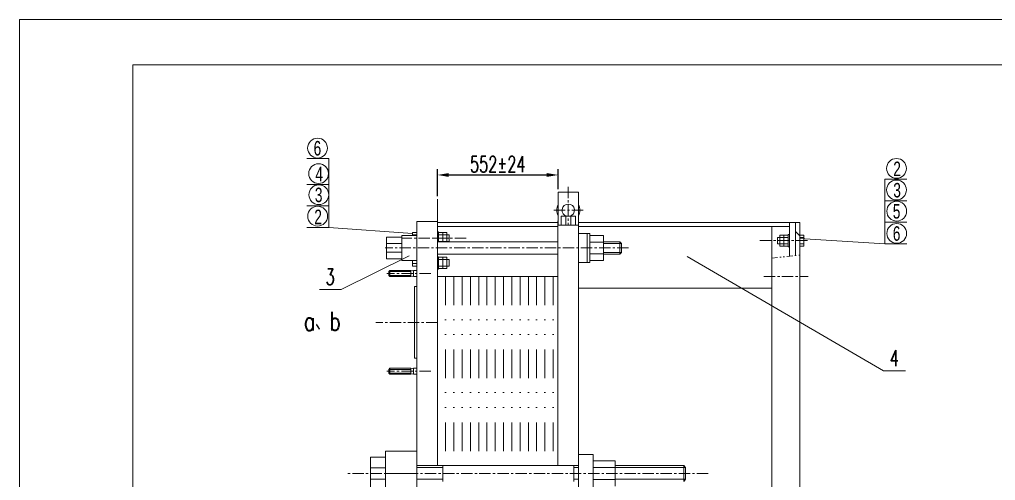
# Model space of a CAD drawing. Header units: millimetres. Extents: x 3341 to 3935, y 1079 to 1499.
# Drawn here: x 3341.4 to 3556.7, y 1397.3 to 1498.9 of the extents above; entities that cross this region are included whole.
import ezdxf

# ---------------------------------------------------------------- set-up
doc = ezdxf.new("R2010")
doc.units = ezdxf.units.MM
doc.linetypes.add('CENTERX2', pattern=[4, 2.5, -0.5, 0.5, -0.5])
doc.linetypes.add('DIVIDE', pattern=[31.75, 12.7, -6.35, 0, -6.35, 0, -6.35])
doc.layers.get('DEFPOINTS').update_dxf_attribs({"lineweight": 18})
for name, color, linetype, lineweight, true_color in [('1', 1, 'Continuous', 18, 0xff0000), ('2', 2, 'Continuous', 18, 0xffff00), ('3', 3, 'CENTERX2', 18, 0x00ff00), ('3尺寸线', 2, 'Continuous', 18, 0xffff00), ('4', 4, 'DIVIDE', 18, 0x00ffff)]:
    doc.layers.add(name, color=color, linetype=linetype, lineweight=lineweight, true_color=true_color)
doc.styles.add('HZ', font='txt.shx', dxfattribs={"width": 0.67, "bigfont": 'hztxt.shx'})
doc.styles.get("Standard").update_dxf_attribs({"font": 'arial.ttf'})
doc.styles.add('STYLE1', font='txt.shx', dxfattribs={"width": 0.67, "bigfont": 'hztxt.shx'})
doc.styles.add('ZH', font='txt.shx', dxfattribs={"width": 0.75, "bigfont": 'hztxt.shx'})
doc.dimstyles.new('STANDARD$0', dxfattribs={"dimtxt": 3.5, "dimasz": 2.5, "dimexe": 1.25, "dimexo": 0.625, "dimtad": 1, "dimdec": 4, "dimdsep": 46, "dimtxsty": 'HZ', "dimcen": 2.5, "dimdle": 5, "dimadec": 0, "dimazin": 0, "dimtfac": 1, "dimtmove": 0, "dimatfit": 3, "dimfxl": 0, "dimtolj": 1, "dimlwd": -1, "dimlwe": -1, "dimarcsym": 0})

# ---------------------------------------------------------------- blocks, each defined once
blk = doc.blocks.new('*D57')
at = {"color": 0, "transparency": 16777216}
for p, q in [((3433.59, 1459.98), (3433.59, 1465.91)), ((3460.23, 1461.52), (3460.23, 1465.91)), ((3436.09, 1464.66), (3457.73, 1464.66))]:
    blk.add_line(p, q, dxfattribs=at)
for points in [[(3436.09, 1465.07), (3436.09, 1464.24), (3433.59, 1464.66)], [(3457.73, 1465.07), (3457.73, 1464.24), (3460.23, 1464.66)]]:
    blk.add_solid(points, dxfattribs=at)
at = {"layer": 'DEFPOINTS', "color": 0, "transparency": 16777216}
for p in [(3460.23, 1464.66), (3460.23, 1460.9), (3433.59, 1459.36)]:
    blk.add_point(p, dxfattribs=at)
at = {"color": 0, "transparency": 16777216, "insert": (3446.91, 1467.03), "char_height": 3.5, "attachment_point": 5, "style": 'HZ'}
blk.add_mtext('\\A1;552%%P24', dxfattribs=at)

msp = doc.modelspace()

# ---------------------------------------------------------------- hatches: boundary and pattern name
at = {"layer": '2'}
h = msp.add_hatch(dxfattribs=at)
h.set_pattern_fill('ANSI31', color=256, scale=4.56, angle=90, style=0)
h.set_pattern_definition([(135, (3827.877, 645.476), (-10.2375, -10.2375), [])])
h.paths.add_polyline_path([(3513.49874, 1454.19249), (3512.58674, 1454.19249), (3512.58674, 1450.17964), (3513.49874, 1450.17964)], flags=0)
h.paths.add_polyline_path([(3513.49874, 1450.17964), (3512.58674, 1450.17964), (3512.58674, 1446.89659), (3513.49874, 1446.99466)], flags=0)

# ---------------------------------------------------------------- linework, layer by layer
at = {"layer": '1'}
for p, q in [((3366.4284, 1488.91997), (3925.4284, 1488.91997)), ((3366.4284, 1088.91997), (3366.4284, 1488.91997)), ((3460.22644, 1460.89962), (3460.22644, 1453.60362)), ((3460.22644, 1460.89962), (3464.69524, 1460.89962)), ((3464.69524, 1460.89962), (3464.69524, 1453.60362)), ((3460.90405, 1455.56442), (3460.90405, 1453.60362)), ((3460.90405, 1455.56442), (3462.46084, 1455.56442)), ((3461.89924, 1455.56442), (3461.89924, 1453.60362)), ((3464.01763, 1455.56442), (3462.46084, 1455.56442)), ((3463.02244, 1455.56442), (3463.02244, 1453.60362)), ((3464.01763, 1455.56442), (3464.01763, 1453.60362)), ((3429.02753, 1454.37489), (3429.02753, 1442.20362)), ((3433.58753, 1454.37489), (3429.02753, 1454.37489)), ((3433.58753, 1454.37489), (3433.58753, 1447.20727)), ((3460.18084, 1454.19249), (3433.58753, 1454.19249)), ((3460.18084, 1453.28049), (3433.58753, 1453.28049)), ((3460.18084, 1454.51562), (3460.18084, 1447.20727)), ((3460.18084, 1454.51562), (3460.22644, 1454.51562)), ((3460.22644, 1453.60362), (3464.69524, 1453.60362)), ((3464.69524, 1454.51562), (3464.74084, 1454.51562)), ((3464.74084, 1454.51562), (3464.74084, 1293.54762)), ((3513.49874, 1454.19249), (3464.74084, 1454.19249)), ((3511.21874, 1453.28049), (3464.74084, 1453.28049)), ((3507.38834, 1453.28049), (3507.38834, 1308.74848)), ((3511.21874, 1454.19249), (3511.21874, 1446.74948)), ((3512.58674, 1454.19249), (3512.58674, 1446.89659)), ((3513.49874, 1454.19249), (3513.49874, 1300.99937)), ((3422.3638, 1446.17198), (3422.3638, 1450.98046)), ((3425.7182, 1450.98046), (3422.3638, 1450.98046)), ((3425.7182, 1451.31411), (3425.7182, 1448.57622)), ((3429.02753, 1451.31411), (3425.7182, 1451.31411)), ((3428.11553, 1451.98532), (3428.11553, 1451.31411)), ((3428.11553, 1451.98532), (3429.02753, 1451.98532)), ((3428.11553, 1451.48372), (3429.02753, 1451.48372)), ((3429.02753, 1451.98532), (3429.02753, 1450.75412)), ((3429.02753, 1451.31411), (3429.02753, 1445.83833)), ((3433.86113, 1452.12212), (3433.58753, 1452.12212)), ((3433.58753, 1452.12212), (3433.58753, 1449.94517)), ((3433.86113, 1452.12212), (3433.86113, 1449.94517)), ((3433.86113, 1451.984), (3435.70921, 1451.984)), ((3433.87647, 1451.4824), (3435.24447, 1451.4824)), ((3434.78847, 1451.984), (3434.78847, 1450.7528)), ((3434.79721, 1451.48043), (3436.16521, 1451.48043)), ((3435.70921, 1451.984), (3435.70921, 1450.74252)), ((3436.16521, 1450.02123), (3436.16521, 1451.48043)), ((3464.74084, 1451.76464), (3464.74084, 1445.38781)), ((3464.74084, 1451.76464), (3467.18877, 1451.76464)), ((3466.62697, 1451.76464), (3466.62697, 1448.57622)), ((3467.18877, 1451.76464), (3467.18877, 1448.57622)), ((3467.18877, 1451.31411), (3469.02353, 1451.31411)), ((3469.02353, 1451.31411), (3470.21057, 1451.31411)), ((3470.21057, 1451.31411), (3470.21057, 1445.83833)), ((3510.00906, 1450.90595), (3508.64106, 1450.90595)), ((3508.64106, 1449.44675), (3508.64106, 1450.90595)), ((3510.94514, 1451.40952), (3509.09047, 1451.40952)), ((3509.09706, 1451.39924), (3509.09706, 1450.16804)), ((3510.9298, 1450.90792), (3509.5618, 1450.90792)), ((3510.0178, 1451.40952), (3510.0178, 1450.17832)), ((3510.94514, 1451.54764), (3510.94514, 1448.81164)), ((3510.94514, 1451.54764), (3511.21874, 1451.54764)), ((3513.49874, 1451.41084), (3514.41074, 1451.41084)), ((3513.49874, 1450.90924), (3514.41074, 1450.90924)), ((3514.41074, 1451.41084), (3514.41074, 1450.17964)), ((3422.3638, 1449.53097), (3425.7182, 1449.53097)), ((3429.02753, 1449.52292), (3429.02753, 1450.75412)), ((3444.51268, 1449.94517), (3433.58753, 1449.94517)), ((3433.87647, 1450.0232), (3435.24447, 1450.0232)), ((3434.78847, 1449.94517), (3434.78847, 1450.7528)), ((3434.79721, 1450.02123), (3436.16521, 1450.02123)), ((3435.70921, 1449.94517), (3435.70921, 1450.74252)), ((3460.18084, 1449.94517), (3442.98419, 1449.94517)), ((3467.18877, 1449.8575), (3470.21057, 1449.8575)), ((3473.85839, 1449.94517), (3470.21057, 1449.94517)), ((3473.85839, 1449.94517), (3473.85839, 1448.57622)), ((3474.17039, 1449.57592), (3473.85839, 1449.94517)), ((3474.17039, 1449.57592), (3474.17039, 1448.57622)), ((3510.00906, 1449.44675), (3508.64106, 1449.44675)), ((3509.09706, 1448.93684), (3509.09706, 1450.16804)), ((3510.94514, 1448.94712), (3509.09706, 1448.94712)), ((3510.9298, 1449.44872), (3509.5618, 1449.44872)), ((3510.0178, 1448.94712), (3510.0178, 1450.17832)), ((3510.94514, 1448.81164), (3511.21874, 1448.81164)), ((3513.49874, 1449.45004), (3514.41074, 1449.45004)), ((3513.49874, 1448.94844), (3514.41074, 1448.94844)), ((3514.41074, 1448.94844), (3514.41074, 1450.17964)), ((3422.3638, 1447.62147), (3425.7182, 1447.62147)), ((3425.7182, 1445.83833), (3425.7182, 1448.57622)), ((3425.7182, 1445.83833), (3425.7182, 1448.57622)), ((3429.02753, 1446.51332), (3429.02753, 1445.28212)), ((3433.58753, 1447.20727), (3433.58753, 1400.65007)), ((3444.51268, 1447.20727), (3433.58753, 1447.20727)), ((3433.86113, 1446.65012), (3433.58753, 1446.65012)), ((3433.58753, 1446.65012), (3433.58753, 1443.91412)), ((3433.86113, 1446.65012), (3433.86113, 1443.91412)), ((3433.86113, 1446.512), (3435.70921, 1446.512)), ((3434.78847, 1446.512), (3434.78847, 1445.2808)), ((3435.70921, 1446.512), (3435.70921, 1445.27052)), ((3460.18084, 1447.20727), (3442.98419, 1447.20727)), ((3460.18084, 1447.20727), (3460.18084, 1400.65007)), ((3466.62697, 1445.38781), (3466.62697, 1448.57622)), ((3467.18877, 1445.38781), (3467.18877, 1448.57622)), ((3467.18877, 1447.29495), (3470.21057, 1447.29495)), ((3473.85839, 1447.20727), (3470.21057, 1447.20727)), ((3473.85839, 1447.20727), (3473.85839, 1448.57622)), ((3474.17039, 1447.57652), (3473.85839, 1447.20727)), ((3474.17039, 1447.57652), (3474.17039, 1448.57622)), ((3425.7182, 1446.17198), (3422.3638, 1446.17198)), ((3429.02753, 1445.83833), (3425.7182, 1445.83833)), ((3428.11553, 1444.55252), (3428.11553, 1445.83833)), ((3428.11553, 1445.14414), (3429.02753, 1445.14414)), ((3428.11553, 1444.55252), (3429.02753, 1444.55252)), ((3429.02753, 1444.05092), (3429.02753, 1445.28212)), ((3433.87647, 1446.0104), (3435.24447, 1446.0104)), ((3433.87647, 1444.5512), (3435.24447, 1444.5512)), ((3434.78847, 1444.0496), (3434.78847, 1445.2808)), ((3434.79721, 1446.00843), (3436.16521, 1446.00843)), ((3434.79721, 1444.54923), (3436.16521, 1444.54923)), ((3435.70921, 1444.0496), (3435.70921, 1445.27052)), ((3436.16521, 1444.54923), (3436.16521, 1446.00843)), ((3464.74084, 1445.38781), (3467.18877, 1445.38781)), ((3467.18877, 1445.83833), (3469.02353, 1445.83833)), ((3469.02353, 1445.83833), (3470.21057, 1445.83833)), ((3423.11667, 1443.61878), (3422.86822, 1443.37033)), ((3422.86822, 1443.37033), (3422.86822, 1442.53136)), ((3423.11667, 1442.28291), (3422.86822, 1442.53136)), ((3427.7624, 1443.61878), (3423.11667, 1443.61878)), ((3423.11667, 1443.61878), (3423.11667, 1442.28291)), ((3427.7624, 1442.28291), (3423.11667, 1442.28291)), ((3427.7624, 1443.61878), (3427.7624, 1442.28291)), ((3428.30582, 1443.61878), (3428.30582, 1442.28291)), ((3429.02753, 1443.61878), (3428.30582, 1443.61878)), ((3429.02753, 1442.28291), (3428.30582, 1442.28291)), ((3429.02753, 1442.20362), (3429.02753, 1288.98762)), ((3433.86113, 1443.91412), (3433.58753, 1443.91412)), ((3433.58753, 1442.28168), (3460.18084, 1442.28168)), ((3433.86113, 1444.0496), (3435.70921, 1444.0496)), ((3428.5536, 1440.08274), (3428.5536, 1424.2605)), ((3429.02753, 1440.08274), (3428.5536, 1440.08274)), ((3507.38834, 1439.74122), (3464.74084, 1439.74122)), ((3429.02753, 1424.2605), (3428.5536, 1424.2605)), ((3423.11667, 1422.06033), (3422.86822, 1421.81188)), ((3422.86822, 1420.97291), (3422.86822, 1421.81188)), ((3423.11667, 1420.72446), (3422.86822, 1420.97291)), ((3423.11667, 1420.72446), (3423.11667, 1422.06033)), ((3427.7624, 1422.06033), (3423.11667, 1422.06033)), ((3427.7624, 1420.72446), (3423.11667, 1420.72446)), ((3427.7624, 1420.72446), (3427.7624, 1422.06033)), ((3428.30582, 1420.72446), (3428.30582, 1422.06033)), ((3429.02753, 1422.06033), (3428.30582, 1422.06033)), ((3429.02753, 1420.72446), (3428.30582, 1420.72446)), ((3422.17705, 1393.97522), (3422.17705, 1403.76922)), ((3429.02753, 1403.76922), (3422.17705, 1403.76922)), ((3422.17705, 1402.48827), (3418.82282, 1402.48827)), ((3418.82282, 1402.48827), (3418.82282, 1398.87222)), ((3464.74084, 1403.01302), (3467.91996, 1403.01302)), ((3467.91996, 1403.01302), (3467.91996, 1398.87222)), ((3472.77419, 1401.68013), (3467.91996, 1401.68013)), ((3467.91996, 1401.68013), (3467.91996, 1398.87222)), ((3472.77419, 1401.68013), (3472.77419, 1396.06432)), ((3418.82282, 1400.10947), (3422.17705, 1400.10947)), ((3464.74084, 1400.65007), (3429.02753, 1400.65007)), ((3434.76389, 1400.65007), (3434.76389, 1398.87222)), ((3463.68062, 1400.65007), (3463.68062, 1398.87222)), ((3467.91996, 1400.19137), (3472.77419, 1400.19137)), ((3487.94031, 1400.65007), (3472.77419, 1400.65007)), ((3487.94031, 1400.65007), (3487.94031, 1398.87222)), ((3488.3455, 1400.17054), (3487.94031, 1400.65007)), ((3488.3455, 1400.17054), (3488.3455, 1398.87222)), ((3418.82282, 1395.25617), (3418.82282, 1398.87222)), ((3418.82282, 1397.63497), (3422.17705, 1397.63497)), ((3422.17705, 1398.87222), (3429.02753, 1398.87222)), ((3434.76389, 1397.09437), (3434.76389, 1398.87222)), ((3463.68062, 1397.09437), (3463.68062, 1398.87222)), ((3467.91996, 1396.06432), (3467.91996, 1398.87222)), ((3467.91996, 1394.73142), (3467.91996, 1398.87222)), ((3467.91996, 1397.55308), (3472.77419, 1397.55308)), ((3487.94031, 1397.09437), (3487.94031, 1398.87222)), ((3488.3455, 1397.57391), (3487.94031, 1397.09437)), ((3488.3455, 1397.57391), (3488.3455, 1398.87222))]:
    msp.add_line(p, q, dxfattribs=at)
at = {"layer": '1', "lineweight": 0}
for p, q in [((3433.58753, 1443.11562), (3433.58753, 1435.68325)), ((3429.02753, 1434.92438), (3429.02753, 1442.02988))]:
    msp.add_line(p, q, dxfattribs=at)
at = {"layer": '1'}
for centre, radius, start, end in [((3462.46084, 1456.88682), 2.5536, 151.0449756, 208.9550244), ((3462.46084, 1456.88682), 1.368, 284.8351116, 255.1648884), ((3462.46084, 1456.88682), 2.5536, 331.0449756, 28.9550244), ((3428.03411, 1444.03468), 0.49679, 236.843203, 303.156797), ((3428.03411, 1441.86701), 0.49679, 56.843203, 123.156797), ((3428.03411, 1422.47623), 0.49679, 236.843203, 303.156797), ((3428.03411, 1420.30856), 0.49679, 56.843203, 123.156797)]:
    msp.add_arc(centre, radius, start, end, dxfattribs=at)
at = {"layer": '2'}
for p, q in [((3404.83195, 1468.27214), (3409.66729, 1468.27214)), ((3409.66729, 1453.09297), (3409.66729, 1468.27214)), ((3532.29561, 1449.47758), (3532.29561, 1463.72758)), ((3532.29561, 1463.72758), (3537.13095, 1463.72758)), ((3404.83195, 1462.59297), (3409.66729, 1462.59297)), ((3404.83195, 1457.84297), (3409.66729, 1457.84297)), ((3433.58753, 1454.37489), (3433.58753, 1459.35851)), ((3532.29561, 1458.97758), (3537.13095, 1458.97758)), ((3404.83195, 1453.09297), (3409.66729, 1453.09297)), ((3428.11553, 1451.75932), (3409.66729, 1453.09297)), ((3532.29561, 1454.22758), (3537.13095, 1454.22758)), ((3470.21057, 1449.57592), (3474.17039, 1449.57592)), ((3513.43538, 1450.65961), (3532.29561, 1449.47758)), ((3532.29561, 1449.47758), (3537.13095, 1449.47758)), ((3412.39411, 1439.40456), (3427.33867, 1446.85935)), ((3470.21057, 1447.57652), (3474.17039, 1447.57652)), ((3488.67033, 1446.71415), (3531.98931, 1421.48988)), ((3427.7624, 1443.37033), (3422.86822, 1443.37033)), ((3427.7624, 1442.53136), (3422.86822, 1442.53136)), ((3407.55877, 1439.40456), (3412.39411, 1439.40456)), ((3427.7624, 1421.81188), (3422.86822, 1421.81188)), ((3427.7624, 1420.97291), (3422.86822, 1420.97291)), ((3531.98931, 1421.48988), (3536.82465, 1421.48988)), ((3429.02753, 1400.17054), (3434.76389, 1400.17054)), ((3463.68062, 1400.17054), (3464.74084, 1400.17054)), ((3472.77419, 1400.17054), (3488.3455, 1400.17054)), ((3429.02753, 1397.57391), (3434.76389, 1397.57391)), ((3463.68062, 1397.57391), (3464.74084, 1397.57391)), ((3472.77419, 1397.57391), (3488.3455, 1397.57391))]:
    msp.add_line(p, q, dxfattribs=at)
for centre in [(3407.15785, 1470.58), (3534.85518, 1466.10183), (3407.39152, 1464.96721), (3407.43806, 1460.3005), (3534.85518, 1461.35183), (3407.1836, 1455.57838), (3534.90171, 1456.68512), (3534.90171, 1451.78544)]:
    msp.add_circle(centre, 2.18184, dxfattribs=at)
at = {"layer": '3'}
for p, q in [((3462.46084, 1462.07648), (3462.46084, 1453.60362)), ((3459.25975, 1456.88682), (3465.7389, 1456.88682)), ((3439.93798, 1450.75412), (3425.7182, 1450.75412)), ((3432.61932, 1450.75412), (3436.85116, 1450.75412)), ((3504.71946, 1450.17964), (3515.29251, 1450.17964)), ((3475.75703, 1448.57622), (3422.08742, 1448.57622)), ((3432.16743, 1442.95085), (3422.43422, 1442.95085)), ((3505.59084, 1442.26563), (3515.3992, 1442.26563)), ((3433.58753, 1432.17162), (3419.9892, 1432.17162)), ((3432.16743, 1421.3924), (3422.43422, 1421.3924)), ((3493.33363, 1398.87222), (3413.56904, 1398.87222))]:
    msp.add_line(p, q, dxfattribs=at)
at = {"layer": '3尺寸线'}
msp.add_lwpolyline([(3935.4284, 1078.91997), (3341.4284, 1078.91997), (3341.4284, 1498.91997), (3935.4284, 1498.91997)], close=True, dxfattribs=at)
at = {"layer": '4', "ltscale": 0.1}
msp.add_line((3507.34412, 1446.33283), (3513.49874, 1446.99466), dxfattribs=at)
at = {"layer": '4', "ltscale": 0.5}
for p, q in [((3435.41153, 1442.28168), (3435.41153, 1400.65007)), ((3437.23553, 1442.28168), (3437.23553, 1400.65007)), ((3439.05953, 1442.28168), (3439.05953, 1400.65007)), ((3440.88353, 1442.28168), (3440.88353, 1400.65007)), ((3442.70753, 1442.28168), (3442.70753, 1400.65007)), ((3444.53153, 1442.28168), (3444.53153, 1400.65007)), ((3446.35553, 1442.28168), (3446.35553, 1400.65007)), ((3448.17953, 1442.28168), (3448.17953, 1400.65007)), ((3450.00353, 1442.28168), (3450.00353, 1400.65007)), ((3451.82753, 1442.28168), (3451.82753, 1400.65007)), ((3453.65153, 1442.28168), (3453.65153, 1400.65007)), ((3455.47553, 1442.28168), (3455.47553, 1400.65007)), ((3457.29953, 1442.28168), (3457.29953, 1400.65007)), ((3459.12353, 1442.28168), (3459.12353, 1400.65007))]:
    msp.add_line(p, q, dxfattribs=at)

# ---------------------------------------------------------------- texts
at = {"layer": '2', "char_height": 3.2, "width": 3.0628571, "attachment_point": 7}
for s, insert in [('\\T1;{\\W0.67;6}', (3406.29586, 1468.90275)), ('\\T1;{\\W0.67;4}', (3406.68784, 1463.27415)), ('\\T1;{\\W0.67;2}', (3534.15149, 1464.40876)), ('\\T1;{\\W0.67;3}', (3406.57607, 1458.62325)), ('\\T1;{\\W0.67;3}', (3534.15149, 1459.65876)), ('\\T1;{\\W0.67;5}', (3534.03972, 1455.00786)), ('\\T1;{\\W0.67;2}', (3406.45417, 1453.81549)), ('\\T1;{\\W0.67;6}', (3534.03972, 1450.10819))]:
    msp.add_mtext(s, dxfattribs=dict(at, insert=insert))
at = {"layer": '2', "attachment_point": 7}
for s, insert, char_height, width, style in [('\\T1;3', (3408.93945, 1440.44738), 3.5, 3.35, 'STYLE1'), ('\\T1;a、b', (3404.10049, 1430.35964), 4.1472, 22.5760352, 'ZH'), ('\\T1;4', (3533.36999, 1422.5327), 3.5, 3.35, 'STYLE1')]:
    msp.add_mtext(s, dxfattribs=dict(at, insert=insert, char_height=char_height, width=width, style=style))

# ---------------------------------------------------------------- dimensions: what is measured, and where the dimension line sits
dim = msp.add_linear_dim(base=(3460.22644, 1464.65682), p1=(3433.58753, 1459.35851), p2=(3460.22644, 1460.89962), text='552%%P24', dimstyle='STANDARD$0')
dim.commit()
dim.dimension.update_dxf_attribs({"geometry": '*D57', "text_midpoint": (3446.90699, 1467.03182)})

doc.saveas('drawing.dxf')
